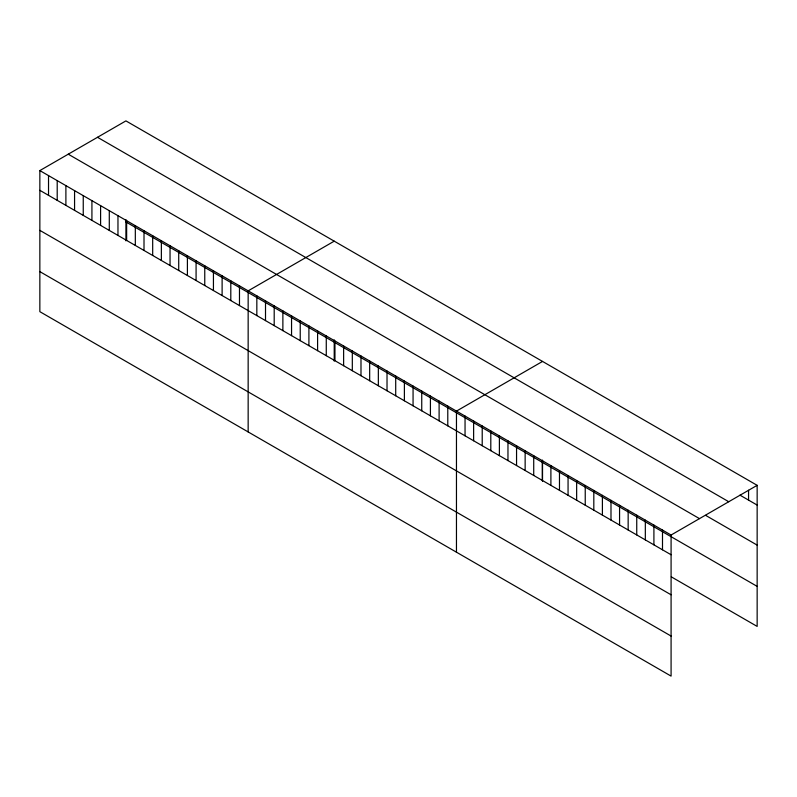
<?xml version="1.0" encoding="UTF-8"?>
<svg xmlns="http://www.w3.org/2000/svg" width="797" height="797" viewBox="0 0 797 797"><rect width="100%" height="100%" fill="white"/><g stroke="black" fill="none" stroke-linecap="round" stroke-linejoin="round"><path stroke-width="1.2" d="M39.85 170.588L671.084 535.026L671.084 676.105L39.85 311.667L39.85 170.588L125.916 120.895L757.15 485.333L757.15 626.412L671.303 576.849M334.222 241.162L248.156 290.855L248.156 431.934M542.528 361.43L456.462 411.113L456.462 552.191M671.084 535.026L757.15 485.333M739.985 495.156L757.15 505.069M97.513 137.293L728.747 501.731M705.644 515.37L757.15 545.108M68.253 154.19L699.487 518.628M125.916 221.935L757.15 586.373M39.85 190.324L671.084 554.762M39.85 230.363L671.084 594.801M39.85 271.618L671.084 636.056M748.562 490.245L748.562 500.108M662.496 530.065L662.496 549.8M653.909 525.113L653.909 544.849M645.331 520.152L645.331 539.888M636.743 515.201L636.743 534.936M628.156 510.239L628.156 529.975M619.568 505.288L619.568 525.024M610.99 500.327L610.99 520.062M602.402 495.375L602.402 515.111M593.815 490.414L593.815 510.15M585.237 485.463L585.237 505.198M576.649 480.501L576.649 500.237M568.062 475.55L568.062 495.286M559.474 470.589L559.474 490.324M550.896 465.637L550.896 485.373M542.528 460.098L542.528 481.368M542.309 460.676L542.309 480.412M533.721 455.725L533.721 475.46M525.143 450.763L525.143 470.499M516.556 445.812L516.556 465.548M507.968 440.851L507.968 460.586M499.39 435.899L499.39 455.635M490.803 430.938L490.803 450.674M482.215 425.987L482.215 445.722M473.627 421.025L473.627 440.761M465.05 416.074L465.05 435.81M447.784 406.101L447.784 425.837M439.107 401.09L439.107 420.826M430.42 396.079L430.42 415.815M421.743 391.068L421.743 410.804M413.065 386.067L413.065 405.793M404.388 381.056L404.388 400.781M395.71 376.045L395.71 395.77M387.023 371.033L387.023 390.759M378.346 366.022L378.346 385.748M369.669 361.011L369.669 380.737M360.991 356L360.991 375.726M352.314 350.989L352.314 370.715M343.627 345.978L343.627 365.703M334.949 340.967L334.949 360.692M334.222 339.841L334.222 361.101M326.272 335.955L326.272 355.681M317.595 330.944L317.595 350.67M308.907 325.933L308.907 345.659M300.23 320.922L300.23 340.648M291.553 315.911L291.553 335.637M282.875 310.9L282.875 330.625M274.198 305.889L274.198 325.614M265.511 300.877L265.511 320.603M256.833 295.866L256.833 315.592M239.479 285.844L239.479 305.57M230.801 280.833L230.801 300.559M222.114 275.822L222.114 295.548M213.437 270.811L213.437 290.536M204.759 265.8L204.759 285.525M196.082 260.788L196.082 280.514M187.405 255.777L187.405 275.503M178.717 250.766L178.717 270.502M170.04 245.755L170.04 265.491M161.363 240.744L161.363 260.48M152.685 235.733L152.685 255.468M144.008 230.722L144.008 250.457M135.321 225.71L135.321 245.446M126.643 220.699L126.643 240.435M125.916 219.573L125.916 240.843M117.966 215.688L117.966 235.424M109.289 210.677L109.289 230.413M100.601 205.666L100.601 225.402M91.924 200.655L91.924 220.39M83.247 195.644L83.247 215.379M74.569 190.632L74.569 210.368M65.892 185.621L65.892 205.357M57.205 180.61L57.205 200.346M48.527 175.599L48.527 195.335"/></g></svg>
